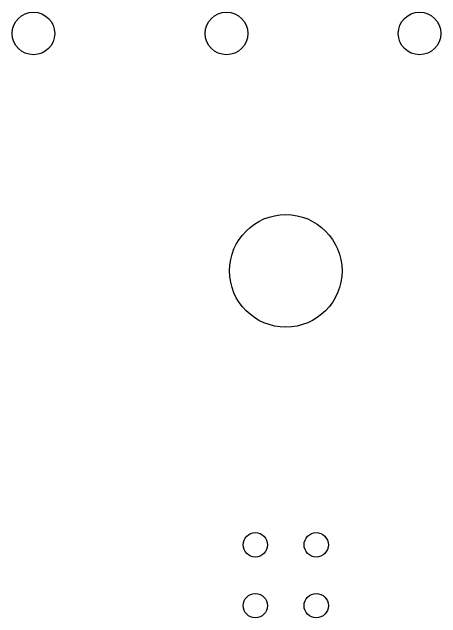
# Model space of a CAD drawing. Extents: x 0.83 to 7.45, y -5.14 to -0.82.
# Drawn here: x 0.827 to 1.382, y -5.134 to -4.35 of the extents above; entities that cross this region are included whole.
import ezdxf

# ---------------------------------------------------------------- set-up
doc = ezdxf.new("R2010")
doc.units = 0
doc.header["$MEASUREMENT"] = 0
doc.layers.add('BLACK', color=7, linetype='CONTINUOUS')

msp = doc.modelspace()

# ---------------------------------------------------------------- linework, layer by layer
at = {"layer": 'BLACK'}
for centre, radius in [((0.854331, -4.37795), 0.027559), ((1.10433, -4.37795), 0.027559), ((1.35433, -4.37795), 0.027559), ((1.1811, -4.68504), 0.072835), ((1.14173, -5.03937), 0.015748), ((1.22047, -5.03937), 0.015748), ((1.14173, -5.11811), 0.015748), ((1.22047, -5.11811), 0.015748)]:
    msp.add_circle(centre, radius, dxfattribs=at)

doc.saveas('drawing.dxf')
